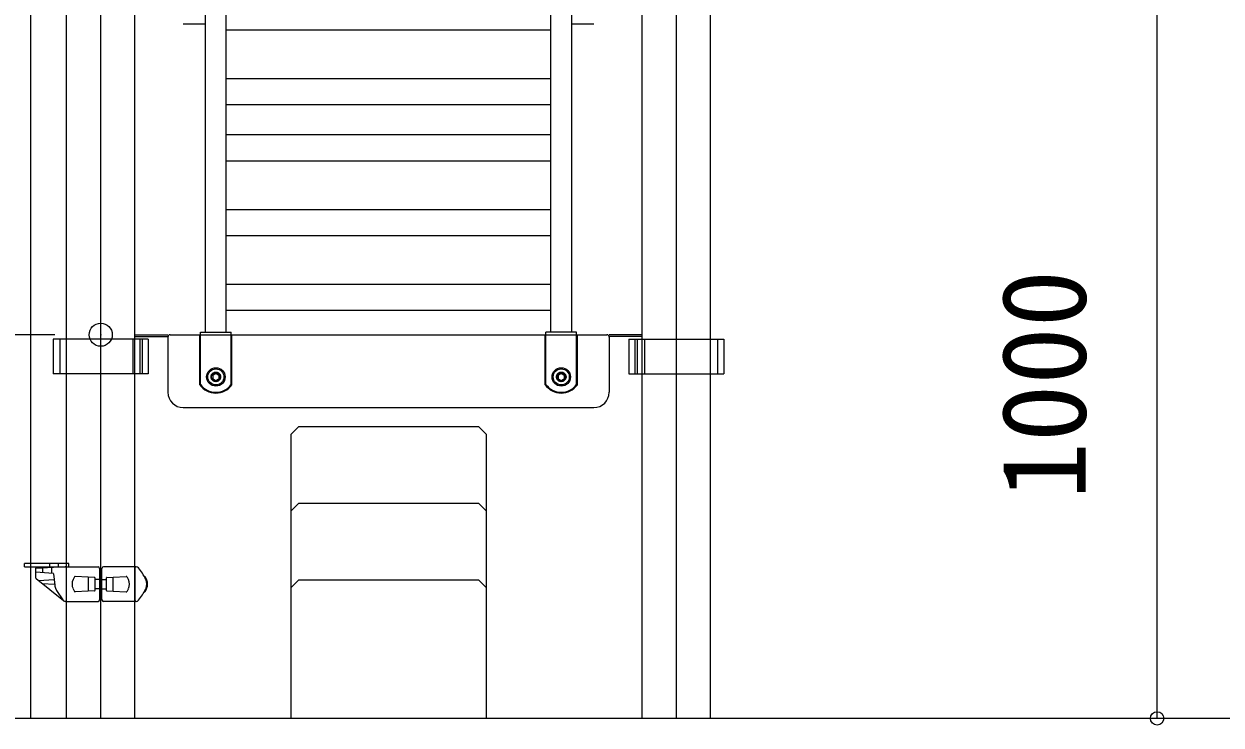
# Model space of a CAD drawing. Units: millimetres on the paper, scale 1:60. Extents: x 0 to 420, y -297 to 594.
# Drawn here: x 102.37 to 128.37, y 65.91 to 81.14 of the extents above; entities that cross this region are included whole.
import ezdxf
from ezdxf.enums import TextEntityAlignment as Align

# ---------------------------------------------------------------- set-up
doc = ezdxf.new("R2010")
doc.units = ezdxf.units.MM
doc.header["$PDMODE"] = 32
doc.header["$PDSIZE"] = 0.5
doc.linetypes.add('USER1', pattern=[19.05, 12.7, -6.35])
doc.linetypes.add('USER2', pattern=[50.8, 31.75, -6.35, 6.35, -6.35])
doc.layers.add('LY_1', color=7, linetype='Continuous', lineweight=9)
doc.styles.add('ＭＳ ゴシック', font='')
doc.styles.get('ＭＳ ゴシック').set_extended_font_data('MS Gothic')

# ---------------------------------------------------------------- blocks, each defined once
blk = doc.blocks.new('-000-_DOTSMALL')
at = {"color": 7, "linetype": 'Continuous', "lineweight": 9}
blk.add_circle((0, 0), 0.0625, dxfattribs=at)
blk.add_circle((0, 0), 0.0625, dxfattribs=at)

msp = doc.modelspace()

# ---------------------------------------------------------------- linework, layer by layer
at = {"layer": 'LY_1'}
for p, q in [((103.298, 66.054), (103.298, 107.721)), ((104.783, 66.054), (104.783, 107.721)), ((115.798, 66.054), (115.798, 107.721)), ((117.283, 66.054), (117.283, 107.721)), ((102.522, 66.054), (102.522, 96.387)), ((106.314, 74.441), (106.314, 91.471)), ((106.768, 74.441), (106.768, 91.472)), ((113.814, 74.441), (113.814, 91.472)), ((114.268, 74.441), (114.268, 91.471)), ((104.783, 74.387), (105.499, 74.387)), ((105.549, 74.387), (115.033, 74.387)), ((106.191, 73.299), (106.191, 74.387)), ((106.208, 73.304), (106.208, 74.441)), ((106.208, 74.441), (106.874, 74.441)), ((106.874, 73.304), (106.874, 74.441)), ((106.891, 73.299), (106.891, 74.387)), ((113.691, 73.299), (113.691, 74.387)), ((113.708, 73.304), (113.708, 74.441)), ((114.374, 74.441), (113.708, 74.441)), ((114.374, 73.304), (114.374, 74.441)), ((114.391, 73.299), (114.391, 74.387)), ((115.798, 74.387), (115.083, 74.387)), ((105.071, 74.287), (103.011, 74.287)), ((103.011, 74.287), (103.011, 73.537)), ((103.149, 74.287), (103.149, 73.537)), ((104.736, 74.287), (104.736, 73.537)), ((104.783, 74.349), (105.499, 74.349)), ((104.893, 74.287), (104.893, 73.537)), ((104.942, 74.287), (104.942, 73.537)), ((105.071, 74.287), (105.071, 73.537)), ((105.499, 74.337), (105.499, 73.137)), ((115.798, 74.349), (115.083, 74.349)), ((115.083, 74.337), (115.083, 73.137)), ((115.511, 74.287), (117.571, 74.287)), ((115.511, 74.287), (115.511, 73.537)), ((115.64, 74.287), (115.64, 73.537)), ((115.689, 74.287), (115.689, 73.537)), ((115.846, 74.287), (115.846, 73.537)), ((117.433, 74.287), (117.433, 73.537)), ((117.571, 74.287), (117.571, 73.537)), ((105.071, 73.537), (103.011, 73.537)), ((106.474, 73.509), (106.541, 73.548)), ((106.474, 73.509), (106.474, 73.432)), ((106.474, 73.432), (106.541, 73.394)), ((106.541, 73.548), (106.608, 73.509)), ((106.541, 73.394), (106.608, 73.432)), ((106.608, 73.509), (106.608, 73.432)), ((113.974, 73.509), (114.041, 73.548)), ((113.974, 73.509), (113.974, 73.432)), ((113.974, 73.432), (114.041, 73.394)), ((114.041, 73.548), (114.108, 73.509)), ((114.041, 73.394), (114.108, 73.432)), ((114.108, 73.509), (114.108, 73.432)), ((115.511, 73.537), (117.571, 73.537)), ((105.833, 72.804), (110.291, 72.804)), ((110.291, 72.804), (114.749, 72.804)), ((108.333, 72.387), (108.166, 72.221)), ((112.249, 72.387), (108.333, 72.387)), ((112.249, 72.387), (112.416, 72.221)), ((108.166, 72.221), (108.166, 66.054)), ((112.416, 66.054), (112.416, 72.221)), ((108.333, 70.721), (108.166, 70.554)), ((112.249, 70.721), (108.333, 70.721)), ((112.249, 70.721), (112.416, 70.554)), ((103.345, 69.421), (102.385, 69.421)), ((102.385, 69.346), (102.385, 69.421)), ((103.345, 69.346), (103.345, 69.421)), ((102.385, 69.346), (103.983, 69.346)), ((102.624, 69.305), (102.624, 69.117)), ((103.271, 69.346), (102.632, 69.313)), ((104.016, 69.312), (104.016, 68.629)), ((104.066, 68.629), (104.066, 69.312)), ((104.808, 69.346), (104.099, 69.346)), ((102.637, 69.094), (103.231, 68.611)), ((103.771, 69.124), (103.487, 69.139)), ((103.771, 69.124), (103.771, 68.818)), ((104.311, 69.124), (104.595, 69.139)), ((104.311, 68.818), (104.311, 69.124)), ((104.986, 69.137), (104.991, 69.137)), ((108.333, 69.054), (108.166, 68.887)), ((112.249, 69.054), (108.333, 69.054)), ((112.249, 69.054), (112.416, 68.887)), ((103.771, 68.818), (103.487, 68.803)), ((104.311, 68.818), (104.595, 68.803)), ((104.986, 68.804), (104.991, 68.804)), ((103.274, 68.596), (103.983, 68.596)), ((104.809, 68.596), (104.099, 68.596)), ((185, 66.054), (52.154, 66.054))]:
    msp.add_line(p, q, dxfattribs=at)
at = {"layer": 'LY_1', "linetype": 'USER2', "lineweight": 18}
for p, q in [((104.041, 66.054), (104.041, 107.721)), ((116.541, 66.054), (116.541, 107.721))]:
    msp.add_line(p, q, dxfattribs=at)
at = {"layer": 'LY_1', "lineweight": 18}
for p, q in [((126.981, 66.054), (126.981, 82.721)), ((105.833, 81.137), (106.314, 81.137)), ((114.268, 81.137), (114.749, 81.137)), ((106.768, 81.008), (113.814, 81.008)), ((106.768, 79.951), (113.814, 79.951)), ((106.768, 79.384), (113.814, 79.384)), ((106.768, 78.733), (113.814, 78.733)), ((106.768, 78.166), (113.814, 78.166)), ((106.768, 77.109), (113.814, 77.109)), ((106.768, 76.542), (113.814, 76.542)), ((106.768, 75.485), (113.814, 75.485)), ((106.768, 74.918), (113.814, 74.918)), ((103.041, 74.387), (47.197, 74.387))]:
    msp.add_line(p, q, dxfattribs=at)
at = {"layer": 'LY_1', "linetype": 'USER1', "lineweight": 18}
for p, q in [((102.932, 69.346), (102.932, 69.421)), ((103.12, 69.346), (103.12, 69.421)), ((102.632, 69.237), (103.009, 69.205)), ((102.774, 69.32), (102.774, 69.225)), ((102.974, 69.331), (102.974, 69.208)), ((103.017, 69.197), (103.042, 68.945)), ((103.291, 69.329), (103.291, 68.612)), ((104.791, 68.612), (104.791, 69.329)), ((102.691, 69.05), (103.03, 69.071)), ((102.768, 68.987), (103.04, 68.97)), ((103.908, 69.116), (103.771, 69.124)), ((103.916, 69.108), (103.916, 68.833)), ((104.016, 69.071), (103.916, 69.071)), ((104.066, 69.071), (104.166, 69.071)), ((104.166, 68.833), (104.166, 69.108)), ((104.174, 69.116), (104.311, 69.124)), ((103.081, 68.835), (103.217, 68.626)), ((103.908, 68.825), (103.771, 68.818)), ((104.016, 68.871), (103.916, 68.871)), ((104.066, 68.871), (104.166, 68.871)), ((104.174, 68.825), (104.311, 68.818))]:
    msp.add_line(p, q, dxfattribs=at)
at = {"layer": 'LY_1', "lineweight": 18}
for centre, radius in [((106.541, 73.471), 0.2), ((114.041, 73.471), 0.2), ((106.541, 73.471), 0.0917), ((114.041, 73.471), 0.0917)]:
    msp.add_circle(centre, radius, dxfattribs=at)
at = {"layer": 'LY_1'}
for centre in [(106.541, 73.471), (114.041, 73.471)]:
    msp.add_circle(centre, 0.175, dxfattribs=at)
at = {"layer": 'LY_1', "linetype": 'USER1', "lineweight": 18}
for centre in [(106.541, 73.471), (114.041, 73.471)]:
    msp.add_circle(centre, 0.104, dxfattribs=at)
at = {"layer": 'LY_1'}
for centre, radius, start, end in [((105.549, 74.337), 0.05, 90, 180), ((115.033, 74.337), 0.05, 0, 90), ((105.833, 73.137), 0.333, 180, 270), ((106.541, 73.554), 0.433, 216.1289, 323.8711), ((106.541, 73.554), 0.417, 216.8699, 323.1301), ((114.041, 73.554), 0.433, 216.1289, 323.8711), ((114.041, 73.554), 0.417, 216.8699, 323.1301), ((114.749, 73.137), 0.333, 270, 0), ((102.633, 69.305), 0.0083, 92.7751, 180), ((103.983, 69.312), 0.0333, 0, 90), ((104.099, 69.312), 0.0333, 90, 180), ((104.809, 69.279), 0.0667, 39.7791, 90), ((103.964, 68.575), 1.167, 25.5584, 39.7791), ((102.658, 69.12), 0.0333, 180, 227.9739), ((103.65, 68.971), 0.232, 154.6994, 205.3006), ((104.496, 68.571), 1.167, 151.385, 154.6994), ((103.486, 69.122), 0.0167, 87, 151.385), ((104.596, 69.122), 0.0167, 28.6151, 93), ((103.586, 68.571), 1.167, 25.3006, 28.6151), ((104.432, 68.971), 0.232, 334.6995, 25.3006), ((104.991, 69.121), 0.0167, 36.8699, 90), ((104.791, 68.971), 0.267, 323.1301, 36.8699), ((104.791, 68.971), 0.25, 334.4416, 25.5584), ((104.496, 69.37), 1.167, 205.3006, 208.615), ((103.486, 68.82), 0.0167, 208.615, 273), ((104.596, 68.82), 0.0167, 267, 331.385), ((103.586, 69.37), 1.167, 331.385, 334.6995), ((103.964, 69.366), 1.167, 320.2209, 334.4416), ((104.991, 68.821), 0.0167, 270, 323.1301), ((103.273, 68.662), 0.0667, 230.9023, 270), ((103.983, 68.629), 0.0333, 270, 0), ((104.099, 68.629), 0.0333, 180, 270), ((104.809, 68.662), 0.0667, 270, 320.2209)]:
    msp.add_arc(centre, radius, start, end, dxfattribs=at)
at = {"layer": 'LY_1', "linetype": 'USER1', "lineweight": 18}
for centre, radius, start, end in [((102.633, 69.245), 0.0083, 180, 263.878), ((103.008, 69.197), 0.0083, 5.8027, 83.878), ((103.274, 69.329), 0.0167, 0, 91.9889), ((104.808, 69.329), 0.0167, 90, 180), ((103.291, 68.971), 0.25, 185.7056, 212.993), ((103.908, 69.108), 0.0083, 0, 88), ((104.174, 69.108), 0.0083, 92, 180), ((103.908, 68.833), 0.0083, 272, 0), ((104.174, 68.833), 0.0083, 180, 268), ((103.273, 68.662), 0.0667, 212.993, 230.9023), ((103.274, 68.612), 0.0167, 270, 0), ((104.808, 68.612), 0.0167, 180, 271.9889)]:
    msp.add_arc(centre, radius, start, end, dxfattribs=at)
at = {"layer": 'LY_1'}
msp.add_point((104.041, 74.387), dxfattribs=at)

# ---------------------------------------------------------------- block references
at = {"layer": 'LY_1', "xscale": 2.32, "yscale": 2.32, "rotation": 270}
msp.add_blockref('-000-_DOTSMALL', (126.981, 66.054), dxfattribs=at)

# ---------------------------------------------------------------- texts
at = {"layer": 'LY_1', "style": 'ＭＳ ゴシック'}
msp.add_text('1000', height=1.833, rotation=90, dxfattribs=at).set_placement((125.981, 70.808), align=Align.BOTTOM_LEFT)

doc.saveas('drawing.dxf')
